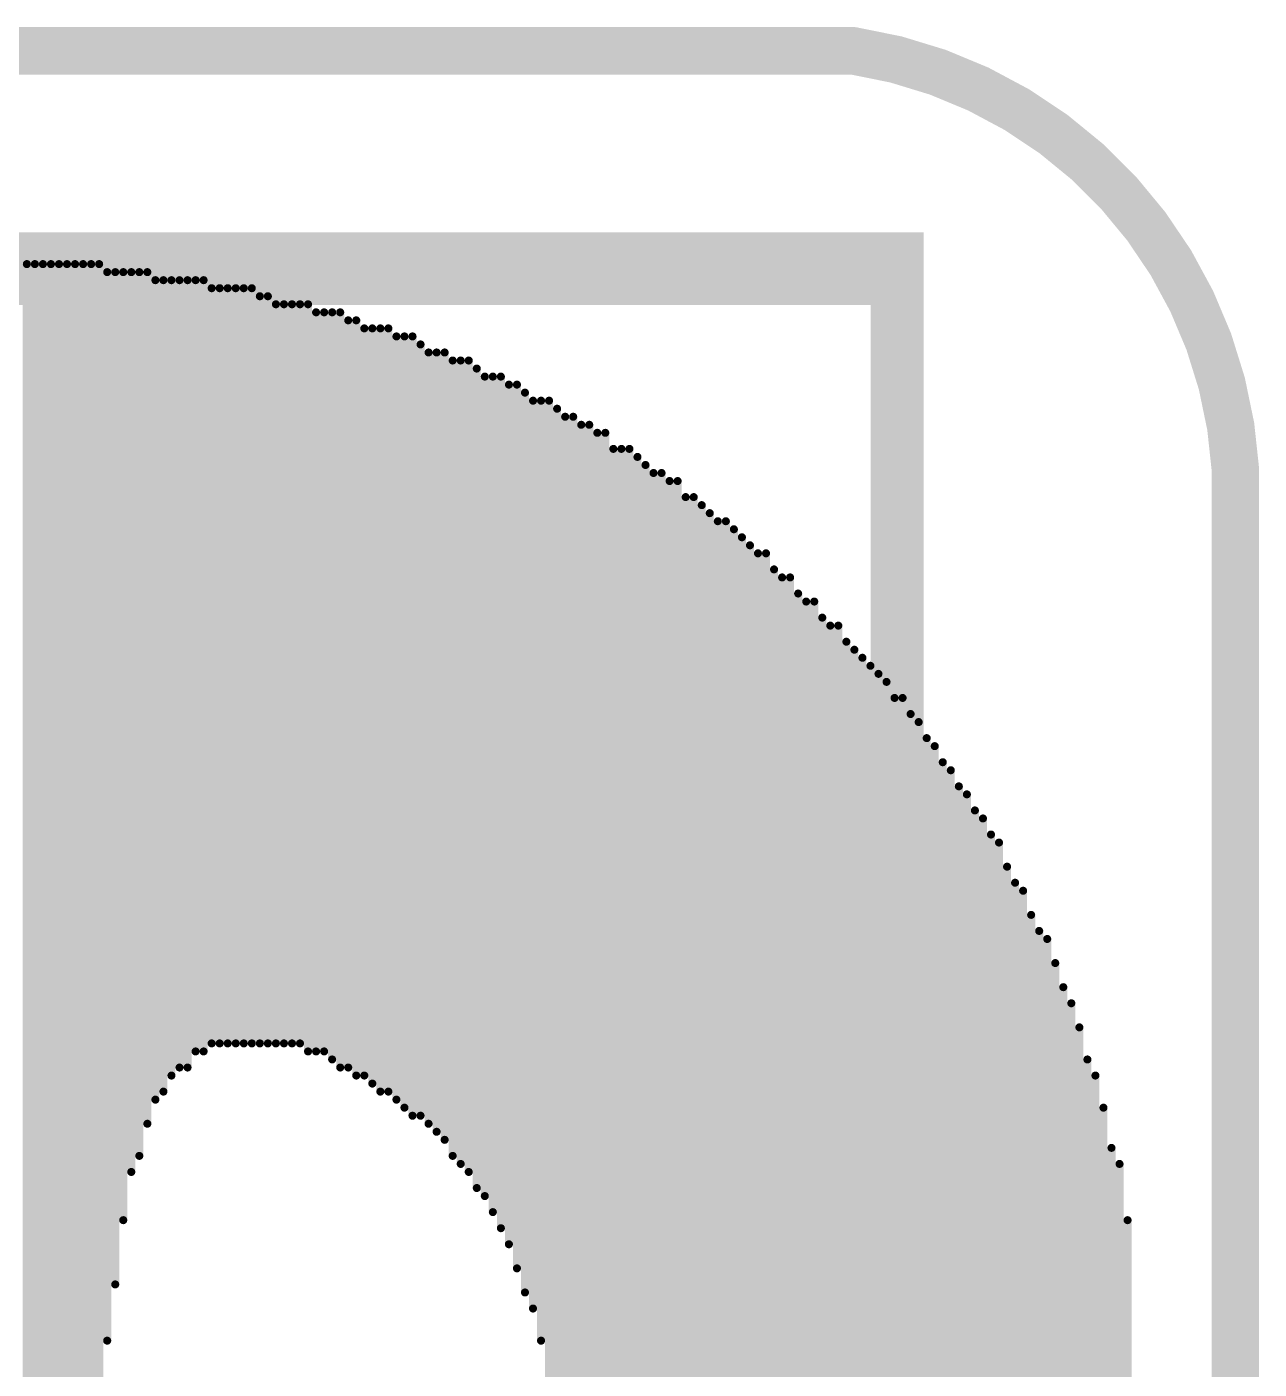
# Model space of a CAD drawing. Extents: x -9 to 9.6, y 3 to 43.5.
# Drawn here: x 5.721 to 9.617, y 39.032 to 43.276 of the extents above; entities that cross this region are included whole.
import ezdxf

# ---------------------------------------------------------------- set-up
doc = ezdxf.new("R2010")
doc.units = 0
for name, color, linetype in [('2D_LINE_29', 253, 'CONTINUOUS'), ('BOARD_OUTLINE_00', 254, 'CONTINUOUS'), ('PART_TOP_2DLINE_01', 254, 'CONTINUOUS')]:
    doc.layers.add(name, color=color, linetype=linetype)

# ---------------------------------------------------------------- blocks, each defined once
blk = doc.blocks.new('SMOOTH_0$15')
at = {"const_width": 0.075}
blk.add_lwpolyline([(-0.0375, 0, 1), (0.0375, 0, 1)], format="xyb", close=True, dxfattribs=at)
blk = doc.blocks.new('BOARD_447')
at = {"layer": 'BOARD_OUTLINE_00', "const_width": 0.15}
blk.add_lwpolyline([(14.2204, 5.3531, -0.396938), (13.1414, 4.1611), (-3.2566, 4.1611, -0.396433), (-4.2436, 5.0121), (-4.2436, 41.7971, -0.395928), (-2.681, 43.1831), (13.012, 43.183, -0.354119), (14.221, 41.858)], format="xyb", close=True, dxfattribs=at)
at = {"layer": 'BOARD_OUTLINE_00'}
for p in [(13.012, 43.183), (14.221, 41.858)]:
    blk.add_blockref('SMOOTH_0$15', p, dxfattribs=at)
blk = doc.blocks.new('SMOOTH_0$0254')
at = {"const_width": 0.0127}
blk.add_lwpolyline([(-0.00635, 0, 1), (0.00635, 0, 1)], format="xyb", close=True, dxfattribs=at)
blk = doc.blocks.new('DRAWING_25')
at = {"layer": '2D_LINE_29', "const_width": 0.0254}
blk.add_lwpolyline([(0, 0), (0, 2.4384)], dxfattribs=at)
at = {"layer": '2D_LINE_29'}
for p in [(0, 2.4384), (0, 0)]:
    blk.add_blockref('SMOOTH_0$0254', p, dxfattribs=at)
blk = doc.blocks.new('DRAWING_27')
at = {"layer": '2D_LINE_29', "const_width": 0.0254}
blk.add_lwpolyline([(0, 0), (0, 2.413)], dxfattribs=at)
at = {"layer": '2D_LINE_29'}
for p in [(0, 2.413), (0, 0)]:
    blk.add_blockref('SMOOTH_0$0254', p, dxfattribs=at)
blk = doc.blocks.new('DRAWING_29')
at = {"layer": '2D_LINE_29', "const_width": 0.0254}
blk.add_lwpolyline([(0, 0), (0, 2.413)], dxfattribs=at)
at = {"layer": '2D_LINE_29'}
for p in [(0, 2.413), (0, 0)]:
    blk.add_blockref('SMOOTH_0$0254', p, dxfattribs=at)
blk = doc.blocks.new('DRAWING_31')
at = {"layer": '2D_LINE_29', "const_width": 0.0254}
blk.add_lwpolyline([(0, 0), (0, 2.413)], dxfattribs=at)
at = {"layer": '2D_LINE_29'}
for p in [(0, 2.413), (0, 0)]:
    blk.add_blockref('SMOOTH_0$0254', p, dxfattribs=at)
blk = doc.blocks.new('DRAWING_33')
at = {"layer": '2D_LINE_29', "const_width": 0.0254}
blk.add_lwpolyline([(0, 0), (0, 2.3876)], dxfattribs=at)
at = {"layer": '2D_LINE_29'}
for p in [(0, 2.3876), (0, 0)]:
    blk.add_blockref('SMOOTH_0$0254', p, dxfattribs=at)
blk = doc.blocks.new('DRAWING_35')
at = {"layer": '2D_LINE_29', "const_width": 0.0254}
blk.add_lwpolyline([(0, 0), (0, 2.3622)], dxfattribs=at)
at = {"layer": '2D_LINE_29'}
for p in [(0, 2.3622), (0, 0)]:
    blk.add_blockref('SMOOTH_0$0254', p, dxfattribs=at)
blk = doc.blocks.new('DRAWING_37')
at = {"layer": '2D_LINE_29', "const_width": 0.0254}
blk.add_lwpolyline([(0, 0), (0, 2.3876)], dxfattribs=at)
at = {"layer": '2D_LINE_29'}
for p in [(0, 2.3876), (0, 0)]:
    blk.add_blockref('SMOOTH_0$0254', p, dxfattribs=at)
blk = doc.blocks.new('DRAWING_39')
at = {"layer": '2D_LINE_29', "const_width": 0.0254}
blk.add_lwpolyline([(0, 0), (0, 2.3622)], dxfattribs=at)
at = {"layer": '2D_LINE_29'}
for p in [(0, 2.3622), (0, 0)]:
    blk.add_blockref('SMOOTH_0$0254', p, dxfattribs=at)
blk = doc.blocks.new('DRAWING_41')
at = {"layer": '2D_LINE_29', "const_width": 0.0254}
blk.add_lwpolyline([(0, 0), (0, 2.3876)], dxfattribs=at)
at = {"layer": '2D_LINE_29'}
for p in [(0, 2.3876), (0, 0)]:
    blk.add_blockref('SMOOTH_0$0254', p, dxfattribs=at)
blk = doc.blocks.new('DRAWING_43')
at = {"layer": '2D_LINE_29', "const_width": 0.0254}
blk.add_lwpolyline([(0, 0), (0, 2.3622)], dxfattribs=at)
at = {"layer": '2D_LINE_29'}
for p in [(0, 2.3622), (0, 0)]:
    blk.add_blockref('SMOOTH_0$0254', p, dxfattribs=at)
blk = doc.blocks.new('DRAWING_45')
at = {"layer": '2D_LINE_29', "const_width": 0.0254}
blk.add_lwpolyline([(0, 0), (0, 2.3368)], dxfattribs=at)
at = {"layer": '2D_LINE_29'}
for p in [(0, 2.3368), (0, 0)]:
    blk.add_blockref('SMOOTH_0$0254', p, dxfattribs=at)
blk = doc.blocks.new('DRAWING_47')
at = {"layer": '2D_LINE_29', "const_width": 0.0254}
blk.add_lwpolyline([(0, 0), (0, 2.3368)], dxfattribs=at)
at = {"layer": '2D_LINE_29'}
for p in [(0, 2.3368), (0, 0)]:
    blk.add_blockref('SMOOTH_0$0254', p, dxfattribs=at)
blk = doc.blocks.new('DRAWING_49')
at = {"layer": '2D_LINE_29', "const_width": 0.0254}
blk.add_lwpolyline([(0, 0), (0, 2.3622)], dxfattribs=at)
at = {"layer": '2D_LINE_29'}
for p in [(0, 2.3622), (0, 0)]:
    blk.add_blockref('SMOOTH_0$0254', p, dxfattribs=at)
blk = doc.blocks.new('DRAWING_51')
at = {"layer": '2D_LINE_29', "const_width": 0.0254}
blk.add_lwpolyline([(0, 0), (0, 2.3368)], dxfattribs=at)
at = {"layer": '2D_LINE_29'}
for p in [(0, 2.3368), (0, 0)]:
    blk.add_blockref('SMOOTH_0$0254', p, dxfattribs=at)
blk = doc.blocks.new('DRAWING_53')
at = {"layer": '2D_LINE_29', "const_width": 0.0254}
blk.add_lwpolyline([(0, 0), (0, 2.3368)], dxfattribs=at)
at = {"layer": '2D_LINE_29'}
for p in [(0, 2.3368), (0, 0)]:
    blk.add_blockref('SMOOTH_0$0254', p, dxfattribs=at)
blk = doc.blocks.new('DRAWING_55')
at = {"layer": '2D_LINE_29', "const_width": 0.0254}
blk.add_lwpolyline([(0, 0), (0, 2.3368)], dxfattribs=at)
at = {"layer": '2D_LINE_29'}
for p in [(0, 2.3368), (0, 0)]:
    blk.add_blockref('SMOOTH_0$0254', p, dxfattribs=at)
blk = doc.blocks.new('DRAWING_57')
at = {"layer": '2D_LINE_29', "const_width": 0.0254}
blk.add_lwpolyline([(0, 0), (0, 2.3368)], dxfattribs=at)
at = {"layer": '2D_LINE_29'}
for p in [(0, 2.3368), (0, 0)]:
    blk.add_blockref('SMOOTH_0$0254', p, dxfattribs=at)
blk = doc.blocks.new('DRAWING_59')
at = {"layer": '2D_LINE_29', "const_width": 0.0254}
blk.add_lwpolyline([(0, 0), (0, 2.3622)], dxfattribs=at)
at = {"layer": '2D_LINE_29'}
for p in [(0, 2.3622), (0, 0)]:
    blk.add_blockref('SMOOTH_0$0254', p, dxfattribs=at)
blk = doc.blocks.new('DRAWING_61')
at = {"layer": '2D_LINE_29', "const_width": 0.0254}
blk.add_lwpolyline([(0, 0), (0, 2.3622)], dxfattribs=at)
at = {"layer": '2D_LINE_29'}
for p in [(0, 2.3622), (0, 0)]:
    blk.add_blockref('SMOOTH_0$0254', p, dxfattribs=at)
blk = doc.blocks.new('DRAWING_63')
at = {"layer": '2D_LINE_29', "const_width": 0.0254}
blk.add_lwpolyline([(0, 0), (0, 2.3876)], dxfattribs=at)
at = {"layer": '2D_LINE_29'}
for p in [(0, 2.3876), (0, 0)]:
    blk.add_blockref('SMOOTH_0$0254', p, dxfattribs=at)
blk = doc.blocks.new('DRAWING_65')
at = {"layer": '2D_LINE_29', "const_width": 0.0254}
blk.add_lwpolyline([(0, 0), (0, 2.3876)], dxfattribs=at)
at = {"layer": '2D_LINE_29'}
for p in [(0, 2.3876), (0, 0)]:
    blk.add_blockref('SMOOTH_0$0254', p, dxfattribs=at)
blk = doc.blocks.new('DRAWING_67')
at = {"layer": '2D_LINE_29', "const_width": 0.0254}
blk.add_lwpolyline([(0, 0), (0, 2.3876)], dxfattribs=at)
at = {"layer": '2D_LINE_29'}
for p in [(0, 2.3876), (0, 0)]:
    blk.add_blockref('SMOOTH_0$0254', p, dxfattribs=at)
blk = doc.blocks.new('DRAWING_69')
at = {"layer": '2D_LINE_29', "const_width": 0.0254}
blk.add_lwpolyline([(0, 0), (0, 2.3876)], dxfattribs=at)
at = {"layer": '2D_LINE_29'}
for p in [(0, 2.3876), (0, 0)]:
    blk.add_blockref('SMOOTH_0$0254', p, dxfattribs=at)
blk = doc.blocks.new('DRAWING_71')
at = {"layer": '2D_LINE_29', "const_width": 0.0254}
blk.add_lwpolyline([(0, 0), (0, 2.3876)], dxfattribs=at)
at = {"layer": '2D_LINE_29'}
for p in [(0, 2.3876), (0, 0)]:
    blk.add_blockref('SMOOTH_0$0254', p, dxfattribs=at)
blk = doc.blocks.new('DRAWING_73')
at = {"layer": '2D_LINE_29', "const_width": 0.0254}
blk.add_lwpolyline([(0, 0), (0, 2.3876)], dxfattribs=at)
at = {"layer": '2D_LINE_29'}
for p in [(0, 2.3876), (0, 0)]:
    blk.add_blockref('SMOOTH_0$0254', p, dxfattribs=at)
blk = doc.blocks.new('DRAWING_75')
at = {"layer": '2D_LINE_29', "const_width": 0.0254}
blk.add_lwpolyline([(0, 0), (0, 2.4384)], dxfattribs=at)
at = {"layer": '2D_LINE_29'}
for p in [(0, 2.4384), (0, 0)]:
    blk.add_blockref('SMOOTH_0$0254', p, dxfattribs=at)
blk = doc.blocks.new('DRAWING_77')
at = {"layer": '2D_LINE_29', "const_width": 0.0254}
blk.add_lwpolyline([(0, 0), (0, 2.4384)], dxfattribs=at)
at = {"layer": '2D_LINE_29'}
for p in [(0, 2.4384), (0, 0)]:
    blk.add_blockref('SMOOTH_0$0254', p, dxfattribs=at)
blk = doc.blocks.new('DRAWING_79')
at = {"layer": '2D_LINE_29', "const_width": 0.0254}
blk.add_lwpolyline([(0, 0), (0, 2.4892)], dxfattribs=at)
at = {"layer": '2D_LINE_29'}
for p in [(0, 2.4892), (0, 0)]:
    blk.add_blockref('SMOOTH_0$0254', p, dxfattribs=at)
blk = doc.blocks.new('DRAWING_81')
at = {"layer": '2D_LINE_29', "const_width": 0.0254}
blk.add_lwpolyline([(0, 0), (0, 2.4892)], dxfattribs=at)
at = {"layer": '2D_LINE_29'}
for p in [(0, 2.4892), (0, 0)]:
    blk.add_blockref('SMOOTH_0$0254', p, dxfattribs=at)
blk = doc.blocks.new('DRAWING_83')
at = {"layer": '2D_LINE_29', "const_width": 0.0254}
blk.add_lwpolyline([(0, 0), (0, 2.5146)], dxfattribs=at)
at = {"layer": '2D_LINE_29'}
for p in [(0, 2.5146), (0, 0)]:
    blk.add_blockref('SMOOTH_0$0254', p, dxfattribs=at)
blk = doc.blocks.new('DRAWING_85')
at = {"layer": '2D_LINE_29', "const_width": 0.0254}
blk.add_lwpolyline([(0, 0), (0, 2.5654)], dxfattribs=at)
at = {"layer": '2D_LINE_29'}
for p in [(0, 2.5654), (0, 0)]:
    blk.add_blockref('SMOOTH_0$0254', p, dxfattribs=at)
blk = doc.blocks.new('DRAWING_87')
at = {"layer": '2D_LINE_29', "const_width": 0.0254}
blk.add_lwpolyline([(0, 0), (0, 2.5908)], dxfattribs=at)
at = {"layer": '2D_LINE_29'}
for p in [(0, 2.5908), (0, 0)]:
    blk.add_blockref('SMOOTH_0$0254', p, dxfattribs=at)
blk = doc.blocks.new('DRAWING_89')
at = {"layer": '2D_LINE_29', "const_width": 0.0254}
blk.add_lwpolyline([(0, 0), (0, 2.6924)], dxfattribs=at)
at = {"layer": '2D_LINE_29'}
for p in [(0, 2.6924), (0, 0)]:
    blk.add_blockref('SMOOTH_0$0254', p, dxfattribs=at)
blk = doc.blocks.new('DRAWING_91')
at = {"layer": '2D_LINE_29', "const_width": 0.0254}
blk.add_lwpolyline([(0, 0), (0, 2.794)], dxfattribs=at)
at = {"layer": '2D_LINE_29'}
for p in [(0, 2.794), (0, 0)]:
    blk.add_blockref('SMOOTH_0$0254', p, dxfattribs=at)
blk = doc.blocks.new('DRAWING_93')
at = {"layer": '2D_LINE_29', "const_width": 0.0254}
blk.add_lwpolyline([(0, 0), (0, 2.8448)], dxfattribs=at)
at = {"layer": '2D_LINE_29'}
for p in [(0, 2.8448), (0, 0)]:
    blk.add_blockref('SMOOTH_0$0254', p, dxfattribs=at)
blk = doc.blocks.new('DRAWING_95')
at = {"layer": '2D_LINE_29', "const_width": 0.0254}
blk.add_lwpolyline([(0, 0), (0, 2.9972)], dxfattribs=at)
at = {"layer": '2D_LINE_29'}
for p in [(0, 2.9972), (0, 0)]:
    blk.add_blockref('SMOOTH_0$0254', p, dxfattribs=at)
blk = doc.blocks.new('DRAWING_97')
at = {"layer": '2D_LINE_29', "const_width": 0.0254}
blk.add_lwpolyline([(0, 0), (0, 3.2004)], dxfattribs=at)
at = {"layer": '2D_LINE_29'}
for p in [(0, 3.2004), (0, 0)]:
    blk.add_blockref('SMOOTH_0$0254', p, dxfattribs=at)
blk = doc.blocks.new('DRAWING_99')
at = {"layer": '2D_LINE_29', "const_width": 0.0254}
blk.add_lwpolyline([(0, 0), (0, 3.3782)], dxfattribs=at)
at = {"layer": '2D_LINE_29'}
for p in [(0, 3.3782), (0, 0)]:
    blk.add_blockref('SMOOTH_0$0254', p, dxfattribs=at)
blk = doc.blocks.new('DRAWING_100')
at = {"layer": '2D_LINE_29', "const_width": 0.0254}
blk.add_lwpolyline([(0, 0), (0, 7.1882)], dxfattribs=at)
at = {"layer": '2D_LINE_29'}
blk.add_blockref('SMOOTH_0$0254', (0, 7.1882), dxfattribs=at)
blk = doc.blocks.new('DRAWING_101')
at = {"layer": '2D_LINE_29', "const_width": 0.0254}
blk.add_lwpolyline([(0, 0), (0, 7.1882)], dxfattribs=at)
at = {"layer": '2D_LINE_29'}
blk.add_blockref('SMOOTH_0$0254', (0, 7.1882), dxfattribs=at)
blk = doc.blocks.new('DRAWING_102')
at = {"layer": '2D_LINE_29', "const_width": 0.0254}
blk.add_lwpolyline([(0, 0), (0, 7.1882)], dxfattribs=at)
at = {"layer": '2D_LINE_29'}
blk.add_blockref('SMOOTH_0$0254', (0, 7.1882), dxfattribs=at)
blk = doc.blocks.new('DRAWING_103')
at = {"layer": '2D_LINE_29', "const_width": 0.0254}
blk.add_lwpolyline([(0, 0), (0, 7.1882)], dxfattribs=at)
at = {"layer": '2D_LINE_29'}
blk.add_blockref('SMOOTH_0$0254', (0, 7.1882), dxfattribs=at)
blk = doc.blocks.new('DRAWING_104')
at = {"layer": '2D_LINE_29', "const_width": 0.0254}
blk.add_lwpolyline([(0, 0), (0, 7.1882)], dxfattribs=at)
at = {"layer": '2D_LINE_29'}
blk.add_blockref('SMOOTH_0$0254', (0, 7.1882), dxfattribs=at)
blk = doc.blocks.new('DRAWING_105')
at = {"layer": '2D_LINE_29', "const_width": 0.0254}
blk.add_lwpolyline([(0, 0), (0, 7.1882)], dxfattribs=at)
at = {"layer": '2D_LINE_29'}
blk.add_blockref('SMOOTH_0$0254', (0, 7.1882), dxfattribs=at)
blk = doc.blocks.new('DRAWING_106')
at = {"layer": '2D_LINE_29', "const_width": 0.0254}
blk.add_lwpolyline([(0, 0), (0, 7.1882)], dxfattribs=at)
at = {"layer": '2D_LINE_29'}
blk.add_blockref('SMOOTH_0$0254', (0, 7.1882), dxfattribs=at)
blk = doc.blocks.new('DRAWING_107')
at = {"layer": '2D_LINE_29', "const_width": 0.0254}
blk.add_lwpolyline([(0, 0), (0, 7.1882)], dxfattribs=at)
at = {"layer": '2D_LINE_29'}
blk.add_blockref('SMOOTH_0$0254', (0, 7.1882), dxfattribs=at)
blk = doc.blocks.new('DRAWING_108')
at = {"layer": '2D_LINE_29', "const_width": 0.0254}
blk.add_lwpolyline([(0, 0), (0, 7.1882)], dxfattribs=at)
at = {"layer": '2D_LINE_29'}
blk.add_blockref('SMOOTH_0$0254', (0, 7.1882), dxfattribs=at)
blk = doc.blocks.new('DRAWING_109')
at = {"layer": '2D_LINE_29', "const_width": 0.0254}
blk.add_lwpolyline([(0, 0), (0, 7.1882)], dxfattribs=at)
at = {"layer": '2D_LINE_29'}
blk.add_blockref('SMOOTH_0$0254', (0, 7.1882), dxfattribs=at)
blk = doc.blocks.new('DRAWING_293')
at = {"layer": '2D_LINE_29', "const_width": 0.0254}
blk.add_lwpolyline([(0, 0), (0, 4.445)], dxfattribs=at)
at = {"layer": '2D_LINE_29'}
blk.add_blockref('SMOOTH_0$0254', (0, 4.445), dxfattribs=at)
blk = doc.blocks.new('DRAWING_294')
at = {"layer": '2D_LINE_29', "const_width": 0.0254}
blk.add_lwpolyline([(0, 0), (0, 4.4704)], dxfattribs=at)
at = {"layer": '2D_LINE_29'}
blk.add_blockref('SMOOTH_0$0254', (0, 4.4704), dxfattribs=at)
blk = doc.blocks.new('DRAWING_295')
at = {"layer": '2D_LINE_29', "const_width": 0.0254}
blk.add_lwpolyline([(0, 0), (0, 4.5466)], dxfattribs=at)
at = {"layer": '2D_LINE_29'}
blk.add_blockref('SMOOTH_0$0254', (0, 4.5466), dxfattribs=at)
blk = doc.blocks.new('DRAWING_296')
at = {"layer": '2D_LINE_29', "const_width": 0.0254}
blk.add_lwpolyline([(0, 0), (0, 4.6228)], dxfattribs=at)
at = {"layer": '2D_LINE_29'}
blk.add_blockref('SMOOTH_0$0254', (0, 4.6228), dxfattribs=at)
blk = doc.blocks.new('DRAWING_297')
at = {"layer": '2D_LINE_29', "const_width": 0.0254}
blk.add_lwpolyline([(0, 0), (0, 4.6482)], dxfattribs=at)
at = {"layer": '2D_LINE_29'}
blk.add_blockref('SMOOTH_0$0254', (0, 4.6482), dxfattribs=at)
blk = doc.blocks.new('DRAWING_298')
at = {"layer": '2D_LINE_29', "const_width": 0.0254}
blk.add_lwpolyline([(0, 0), (0, 4.7244)], dxfattribs=at)
at = {"layer": '2D_LINE_29'}
blk.add_blockref('SMOOTH_0$0254', (0, 4.7244), dxfattribs=at)
blk = doc.blocks.new('DRAWING_299')
at = {"layer": '2D_LINE_29', "const_width": 0.0254}
blk.add_lwpolyline([(0, 0), (0, 4.7498)], dxfattribs=at)
at = {"layer": '2D_LINE_29'}
blk.add_blockref('SMOOTH_0$0254', (0, 4.7498), dxfattribs=at)
blk = doc.blocks.new('DRAWING_300')
at = {"layer": '2D_LINE_29', "const_width": 0.0254}
blk.add_lwpolyline([(0, 0), (0, 4.826)], dxfattribs=at)
at = {"layer": '2D_LINE_29'}
blk.add_blockref('SMOOTH_0$0254', (0, 4.826), dxfattribs=at)
blk = doc.blocks.new('DRAWING_301')
at = {"layer": '2D_LINE_29', "const_width": 0.0254}
blk.add_lwpolyline([(0, 0), (0, 4.9022)], dxfattribs=at)
at = {"layer": '2D_LINE_29'}
blk.add_blockref('SMOOTH_0$0254', (0, 4.9022), dxfattribs=at)
blk = doc.blocks.new('DRAWING_302')
at = {"layer": '2D_LINE_29', "const_width": 0.0254}
blk.add_lwpolyline([(0, 0), (0, 4.9276)], dxfattribs=at)
at = {"layer": '2D_LINE_29'}
blk.add_blockref('SMOOTH_0$0254', (0, 4.9276), dxfattribs=at)
blk = doc.blocks.new('DRAWING_303')
at = {"layer": '2D_LINE_29', "const_width": 0.0254}
blk.add_lwpolyline([(0, 0), (0, 4.9784)], dxfattribs=at)
at = {"layer": '2D_LINE_29'}
blk.add_blockref('SMOOTH_0$0254', (0, 4.9784), dxfattribs=at)
blk = doc.blocks.new('DRAWING_304')
at = {"layer": '2D_LINE_29', "const_width": 0.0254}
blk.add_lwpolyline([(0, 0), (0, 5.0546)], dxfattribs=at)
at = {"layer": '2D_LINE_29'}
blk.add_blockref('SMOOTH_0$0254', (0, 5.0546), dxfattribs=at)
blk = doc.blocks.new('DRAWING_305')
at = {"layer": '2D_LINE_29', "const_width": 0.0254}
blk.add_lwpolyline([(0, 0), (0, 5.08)], dxfattribs=at)
at = {"layer": '2D_LINE_29'}
blk.add_blockref('SMOOTH_0$0254', (0, 5.08), dxfattribs=at)
blk = doc.blocks.new('DRAWING_306')
at = {"layer": '2D_LINE_29', "const_width": 0.0254}
blk.add_lwpolyline([(0, 0), (0, 5.1308)], dxfattribs=at)
at = {"layer": '2D_LINE_29'}
blk.add_blockref('SMOOTH_0$0254', (0, 5.1308), dxfattribs=at)
blk = doc.blocks.new('DRAWING_307')
at = {"layer": '2D_LINE_29', "const_width": 0.0254}
blk.add_lwpolyline([(0, 0), (0, 5.207)], dxfattribs=at)
at = {"layer": '2D_LINE_29'}
blk.add_blockref('SMOOTH_0$0254', (0, 5.207), dxfattribs=at)
blk = doc.blocks.new('DRAWING_308')
at = {"layer": '2D_LINE_29', "const_width": 0.0254}
blk.add_lwpolyline([(0, 0), (0, 5.2324)], dxfattribs=at)
at = {"layer": '2D_LINE_29'}
blk.add_blockref('SMOOTH_0$0254', (0, 5.2324), dxfattribs=at)
blk = doc.blocks.new('DRAWING_309')
at = {"layer": '2D_LINE_29', "const_width": 0.0254}
blk.add_lwpolyline([(0, 0), (0, 5.2832)], dxfattribs=at)
at = {"layer": '2D_LINE_29'}
blk.add_blockref('SMOOTH_0$0254', (0, 5.2832), dxfattribs=at)
blk = doc.blocks.new('DRAWING_310')
at = {"layer": '2D_LINE_29', "const_width": 0.0254}
blk.add_lwpolyline([(0, 0), (0, 5.3594)], dxfattribs=at)
at = {"layer": '2D_LINE_29'}
blk.add_blockref('SMOOTH_0$0254', (0, 5.3594), dxfattribs=at)
blk = doc.blocks.new('DRAWING_311')
at = {"layer": '2D_LINE_29', "const_width": 0.0254}
blk.add_lwpolyline([(0, 0), (0, 5.3594)], dxfattribs=at)
at = {"layer": '2D_LINE_29'}
blk.add_blockref('SMOOTH_0$0254', (0, 5.3594), dxfattribs=at)
blk = doc.blocks.new('DRAWING_312')
at = {"layer": '2D_LINE_29', "const_width": 0.0254}
blk.add_lwpolyline([(0, 0), (0, 5.4102)], dxfattribs=at)
at = {"layer": '2D_LINE_29'}
blk.add_blockref('SMOOTH_0$0254', (0, 5.4102), dxfattribs=at)
blk = doc.blocks.new('DRAWING_313')
at = {"layer": '2D_LINE_29', "const_width": 0.0254}
blk.add_lwpolyline([(0, 0), (0, 5.4864)], dxfattribs=at)
at = {"layer": '2D_LINE_29'}
blk.add_blockref('SMOOTH_0$0254', (0, 5.4864), dxfattribs=at)
blk = doc.blocks.new('DRAWING_314')
at = {"layer": '2D_LINE_29', "const_width": 0.0254}
blk.add_lwpolyline([(0, 0), (0, 5.5118)], dxfattribs=at)
at = {"layer": '2D_LINE_29'}
blk.add_blockref('SMOOTH_0$0254', (0, 5.5118), dxfattribs=at)
blk = doc.blocks.new('DRAWING_315')
at = {"layer": '2D_LINE_29', "const_width": 0.0254}
blk.add_lwpolyline([(0, 0), (0, 5.5626)], dxfattribs=at)
at = {"layer": '2D_LINE_29'}
blk.add_blockref('SMOOTH_0$0254', (0, 5.5626), dxfattribs=at)
blk = doc.blocks.new('DRAWING_316')
at = {"layer": '2D_LINE_29', "const_width": 0.0254}
blk.add_lwpolyline([(0, 0), (0, 5.588)], dxfattribs=at)
at = {"layer": '2D_LINE_29'}
blk.add_blockref('SMOOTH_0$0254', (0, 5.588), dxfattribs=at)
blk = doc.blocks.new('DRAWING_317')
at = {"layer": '2D_LINE_29', "const_width": 0.0254}
blk.add_lwpolyline([(0, 0), (0, 5.6388)], dxfattribs=at)
at = {"layer": '2D_LINE_29'}
blk.add_blockref('SMOOTH_0$0254', (0, 5.6388), dxfattribs=at)
blk = doc.blocks.new('DRAWING_318')
at = {"layer": '2D_LINE_29', "const_width": 0.0254}
blk.add_lwpolyline([(0, 0), (0, 5.6642)], dxfattribs=at)
at = {"layer": '2D_LINE_29'}
blk.add_blockref('SMOOTH_0$0254', (0, 5.6642), dxfattribs=at)
blk = doc.blocks.new('DRAWING_319')
at = {"layer": '2D_LINE_29', "const_width": 0.0254}
blk.add_lwpolyline([(0, 0), (0, 5.715)], dxfattribs=at)
at = {"layer": '2D_LINE_29'}
blk.add_blockref('SMOOTH_0$0254', (0, 5.715), dxfattribs=at)
blk = doc.blocks.new('DRAWING_320')
at = {"layer": '2D_LINE_29', "const_width": 0.0254}
blk.add_lwpolyline([(0, 0), (0, 5.7404)], dxfattribs=at)
at = {"layer": '2D_LINE_29'}
blk.add_blockref('SMOOTH_0$0254', (0, 5.7404), dxfattribs=at)
blk = doc.blocks.new('DRAWING_321')
at = {"layer": '2D_LINE_29', "const_width": 0.0254}
blk.add_lwpolyline([(0, 0), (0, 5.8166)], dxfattribs=at)
at = {"layer": '2D_LINE_29'}
blk.add_blockref('SMOOTH_0$0254', (0, 5.8166), dxfattribs=at)
blk = doc.blocks.new('DRAWING_322')
at = {"layer": '2D_LINE_29', "const_width": 0.0254}
blk.add_lwpolyline([(0, 0), (0, 5.842)], dxfattribs=at)
at = {"layer": '2D_LINE_29'}
blk.add_blockref('SMOOTH_0$0254', (0, 5.842), dxfattribs=at)
blk = doc.blocks.new('DRAWING_323')
at = {"layer": '2D_LINE_29', "const_width": 0.0254}
blk.add_lwpolyline([(0, 0), (0, 5.8674)], dxfattribs=at)
at = {"layer": '2D_LINE_29'}
blk.add_blockref('SMOOTH_0$0254', (0, 5.8674), dxfattribs=at)
blk = doc.blocks.new('DRAWING_324')
at = {"layer": '2D_LINE_29', "const_width": 0.0254}
blk.add_lwpolyline([(0, 0), (0, 5.8928)], dxfattribs=at)
at = {"layer": '2D_LINE_29'}
blk.add_blockref('SMOOTH_0$0254', (0, 5.8928), dxfattribs=at)
blk = doc.blocks.new('DRAWING_325')
at = {"layer": '2D_LINE_29', "const_width": 0.0254}
blk.add_lwpolyline([(0, 0), (0, 5.9436)], dxfattribs=at)
at = {"layer": '2D_LINE_29'}
blk.add_blockref('SMOOTH_0$0254', (0, 5.9436), dxfattribs=at)
blk = doc.blocks.new('DRAWING_326')
at = {"layer": '2D_LINE_29', "const_width": 0.0254}
blk.add_lwpolyline([(0, 0), (0, 5.969)], dxfattribs=at)
at = {"layer": '2D_LINE_29'}
blk.add_blockref('SMOOTH_0$0254', (0, 5.969), dxfattribs=at)
blk = doc.blocks.new('DRAWING_327')
at = {"layer": '2D_LINE_29', "const_width": 0.0254}
blk.add_lwpolyline([(0, 0), (0, 6.0198)], dxfattribs=at)
at = {"layer": '2D_LINE_29'}
blk.add_blockref('SMOOTH_0$0254', (0, 6.0198), dxfattribs=at)
blk = doc.blocks.new('DRAWING_328')
at = {"layer": '2D_LINE_29', "const_width": 0.0254}
blk.add_lwpolyline([(0, 0), (0, 6.0452)], dxfattribs=at)
at = {"layer": '2D_LINE_29'}
blk.add_blockref('SMOOTH_0$0254', (0, 6.0452), dxfattribs=at)
blk = doc.blocks.new('DRAWING_329')
at = {"layer": '2D_LINE_29', "const_width": 0.0254}
blk.add_lwpolyline([(0, 0), (0, 6.0452)], dxfattribs=at)
at = {"layer": '2D_LINE_29'}
blk.add_blockref('SMOOTH_0$0254', (0, 6.0452), dxfattribs=at)
blk = doc.blocks.new('DRAWING_330')
at = {"layer": '2D_LINE_29', "const_width": 0.0254}
blk.add_lwpolyline([(0, 0), (0, 6.1214)], dxfattribs=at)
at = {"layer": '2D_LINE_29'}
blk.add_blockref('SMOOTH_0$0254', (0, 6.1214), dxfattribs=at)
blk = doc.blocks.new('DRAWING_331')
at = {"layer": '2D_LINE_29', "const_width": 0.0254}
blk.add_lwpolyline([(0, 0), (0, 6.1468)], dxfattribs=at)
at = {"layer": '2D_LINE_29'}
blk.add_blockref('SMOOTH_0$0254', (0, 6.1468), dxfattribs=at)
blk = doc.blocks.new('DRAWING_332')
at = {"layer": '2D_LINE_29', "const_width": 0.0254}
blk.add_lwpolyline([(0, 0), (0, 6.1722)], dxfattribs=at)
at = {"layer": '2D_LINE_29'}
blk.add_blockref('SMOOTH_0$0254', (0, 6.1722), dxfattribs=at)
blk = doc.blocks.new('DRAWING_333')
at = {"layer": '2D_LINE_29', "const_width": 0.0254}
blk.add_lwpolyline([(0, 0), (0, 6.1976)], dxfattribs=at)
at = {"layer": '2D_LINE_29'}
blk.add_blockref('SMOOTH_0$0254', (0, 6.1976), dxfattribs=at)
blk = doc.blocks.new('DRAWING_334')
at = {"layer": '2D_LINE_29', "const_width": 0.0254}
blk.add_lwpolyline([(0, 0), (0, 6.2484)], dxfattribs=at)
at = {"layer": '2D_LINE_29'}
blk.add_blockref('SMOOTH_0$0254', (0, 6.2484), dxfattribs=at)
blk = doc.blocks.new('DRAWING_335')
at = {"layer": '2D_LINE_29', "const_width": 0.0254}
blk.add_lwpolyline([(0, 0), (0, 6.2484)], dxfattribs=at)
at = {"layer": '2D_LINE_29'}
blk.add_blockref('SMOOTH_0$0254', (0, 6.2484), dxfattribs=at)
blk = doc.blocks.new('DRAWING_336')
at = {"layer": '2D_LINE_29', "const_width": 0.0254}
blk.add_lwpolyline([(0, 0), (0, 6.2738)], dxfattribs=at)
at = {"layer": '2D_LINE_29'}
blk.add_blockref('SMOOTH_0$0254', (0, 6.2738), dxfattribs=at)
blk = doc.blocks.new('DRAWING_337')
at = {"layer": '2D_LINE_29', "const_width": 0.0254}
blk.add_lwpolyline([(0, 0), (0, 6.3246)], dxfattribs=at)
at = {"layer": '2D_LINE_29'}
blk.add_blockref('SMOOTH_0$0254', (0, 6.3246), dxfattribs=at)
blk = doc.blocks.new('DRAWING_339')
at = {"layer": '2D_LINE_29', "const_width": 0.0254}
blk.add_lwpolyline([(0, 0), (0, 2.9718)], dxfattribs=at)
at = {"layer": '2D_LINE_29'}
for p in [(0, 2.9718), (0, 0)]:
    blk.add_blockref('SMOOTH_0$0254', p, dxfattribs=at)
blk = doc.blocks.new('DRAWING_341')
at = {"layer": '2D_LINE_29', "const_width": 0.0254}
blk.add_lwpolyline([(0, 0), (0, 2.8702)], dxfattribs=at)
at = {"layer": '2D_LINE_29'}
for p in [(0, 2.8702), (0, 0)]:
    blk.add_blockref('SMOOTH_0$0254', p, dxfattribs=at)
blk = doc.blocks.new('DRAWING_343')
at = {"layer": '2D_LINE_29', "const_width": 0.0254}
blk.add_lwpolyline([(0, 0), (0, 2.8448)], dxfattribs=at)
at = {"layer": '2D_LINE_29'}
for p in [(0, 2.8448), (0, 0)]:
    blk.add_blockref('SMOOTH_0$0254', p, dxfattribs=at)
blk = doc.blocks.new('DRAWING_345')
at = {"layer": '2D_LINE_29', "const_width": 0.0254}
blk.add_lwpolyline([(0, 0), (0, 2.794)], dxfattribs=at)
at = {"layer": '2D_LINE_29'}
for p in [(0, 2.794), (0, 0)]:
    blk.add_blockref('SMOOTH_0$0254', p, dxfattribs=at)
blk = doc.blocks.new('DRAWING_347')
at = {"layer": '2D_LINE_29', "const_width": 0.0254}
blk.add_lwpolyline([(0, 0), (0, 2.7178)], dxfattribs=at)
at = {"layer": '2D_LINE_29'}
for p in [(0, 2.7178), (0, 0)]:
    blk.add_blockref('SMOOTH_0$0254', p, dxfattribs=at)
blk = doc.blocks.new('DRAWING_349')
at = {"layer": '2D_LINE_29', "const_width": 0.0254}
blk.add_lwpolyline([(0, 0), (0, 2.6924)], dxfattribs=at)
at = {"layer": '2D_LINE_29'}
for p in [(0, 2.6924), (0, 0)]:
    blk.add_blockref('SMOOTH_0$0254', p, dxfattribs=at)
blk = doc.blocks.new('DRAWING_351')
at = {"layer": '2D_LINE_29', "const_width": 0.0254}
blk.add_lwpolyline([(0, 0), (0, 2.6416)], dxfattribs=at)
at = {"layer": '2D_LINE_29'}
for p in [(0, 2.6416), (0, 0)]:
    blk.add_blockref('SMOOTH_0$0254', p, dxfattribs=at)
blk = doc.blocks.new('DRAWING_353')
at = {"layer": '2D_LINE_29', "const_width": 0.0254}
blk.add_lwpolyline([(0, 0), (0, 2.5908)], dxfattribs=at)
at = {"layer": '2D_LINE_29'}
for p in [(0, 2.5908), (0, 0)]:
    blk.add_blockref('SMOOTH_0$0254', p, dxfattribs=at)
blk = doc.blocks.new('DRAWING_355')
at = {"layer": '2D_LINE_29', "const_width": 0.0254}
blk.add_lwpolyline([(0, 0), (0, 2.5908)], dxfattribs=at)
at = {"layer": '2D_LINE_29'}
for p in [(0, 2.5908), (0, 0)]:
    blk.add_blockref('SMOOTH_0$0254', p, dxfattribs=at)
blk = doc.blocks.new('DRAWING_357')
at = {"layer": '2D_LINE_29', "const_width": 0.0254}
blk.add_lwpolyline([(0, 0), (0, 2.5654)], dxfattribs=at)
at = {"layer": '2D_LINE_29'}
for p in [(0, 2.5654), (0, 0)]:
    blk.add_blockref('SMOOTH_0$0254', p, dxfattribs=at)
blk = doc.blocks.new('DRAWING_359')
at = {"layer": '2D_LINE_29', "const_width": 0.0254}
blk.add_lwpolyline([(0, 0), (0, 2.54)], dxfattribs=at)
at = {"layer": '2D_LINE_29'}
for p in [(0, 2.54), (0, 0)]:
    blk.add_blockref('SMOOTH_0$0254', p, dxfattribs=at)
blk = doc.blocks.new('DRAWING_361')
at = {"layer": '2D_LINE_29', "const_width": 0.0254}
blk.add_lwpolyline([(0, 0), (0, 2.5146)], dxfattribs=at)
at = {"layer": '2D_LINE_29'}
for p in [(0, 2.5146), (0, 0)]:
    blk.add_blockref('SMOOTH_0$0254', p, dxfattribs=at)
blk = doc.blocks.new('DRAWING_363')
at = {"layer": '2D_LINE_29', "const_width": 0.0254}
blk.add_lwpolyline([(0, 0), (0, 2.4892)], dxfattribs=at)
at = {"layer": '2D_LINE_29'}
for p in [(0, 2.4892), (0, 0)]:
    blk.add_blockref('SMOOTH_0$0254', p, dxfattribs=at)
blk = doc.blocks.new('DRAWING_365')
at = {"layer": '2D_LINE_29', "const_width": 0.0254}
blk.add_lwpolyline([(0, 0), (0, 2.4638)], dxfattribs=at)
at = {"layer": '2D_LINE_29'}
for p in [(0, 2.4638), (0, 0)]:
    blk.add_blockref('SMOOTH_0$0254', p, dxfattribs=at)
blk = doc.blocks.new('DRAWING_367')
at = {"layer": '2D_LINE_29', "const_width": 0.0254}
blk.add_lwpolyline([(0, 0), (0, 2.4384)], dxfattribs=at)
at = {"layer": '2D_LINE_29'}
for p in [(0, 2.4384), (0, 0)]:
    blk.add_blockref('SMOOTH_0$0254', p, dxfattribs=at)
blk = doc.blocks.new('DRAWING_369')
at = {"layer": '2D_LINE_29', "const_width": 0.0254}
blk.add_lwpolyline([(0, 0), (0, 2.4384)], dxfattribs=at)
at = {"layer": '2D_LINE_29'}
for p in [(0, 2.4384), (0, 0)]:
    blk.add_blockref('SMOOTH_0$0254', p, dxfattribs=at)
blk = doc.blocks.new('DRAWING_371')
at = {"layer": '2D_LINE_29', "const_width": 0.0254}
blk.add_lwpolyline([(0, 0), (0, 2.4638)], dxfattribs=at)
at = {"layer": '2D_LINE_29'}
for p in [(0, 2.4638), (0, 0)]:
    blk.add_blockref('SMOOTH_0$0254', p, dxfattribs=at)
blk = doc.blocks.new('DRAWING_374')
at = {"layer": '2D_LINE_29', "const_width": 0.0254}
blk.add_lwpolyline([(0, 0), (0, 1.1684)], dxfattribs=at)
at = {"layer": '2D_LINE_29'}
for p in [(0, 1.1684), (0, 0)]:
    blk.add_blockref('SMOOTH_0$0254', p, dxfattribs=at)
blk = doc.blocks.new('DRAWING_375')
at = {"layer": '2D_LINE_29', "const_width": 0.0254}
blk.add_lwpolyline([(0, 0), (0, 1.4986)], dxfattribs=at)
at = {"layer": '2D_LINE_29'}
for p in [(0, 1.4986), (0, 0)]:
    blk.add_blockref('SMOOTH_0$0254', p, dxfattribs=at)
blk = doc.blocks.new('DRAWING_376')
at = {"layer": '2D_LINE_29', "const_width": 0.0254}
blk.add_lwpolyline([(0, 0), (0, 1.6256)], dxfattribs=at)
at = {"layer": '2D_LINE_29'}
for p in [(0, 1.6256), (0, 0)]:
    blk.add_blockref('SMOOTH_0$0254', p, dxfattribs=at)
blk = doc.blocks.new('DRAWING_377')
at = {"layer": '2D_LINE_29', "const_width": 0.0254}
blk.add_lwpolyline([(0, 0), (0, 1.8796)], dxfattribs=at)
at = {"layer": '2D_LINE_29'}
for p in [(0, 1.8796), (0, 0)]:
    blk.add_blockref('SMOOTH_0$0254', p, dxfattribs=at)
blk = doc.blocks.new('DRAWING_378')
at = {"layer": '2D_LINE_29', "const_width": 0.0254}
blk.add_lwpolyline([(0, 0), (0, 2.0828)], dxfattribs=at)
at = {"layer": '2D_LINE_29'}
for p in [(0, 2.0828), (0, 0)]:
    blk.add_blockref('SMOOTH_0$0254', p, dxfattribs=at)
blk = doc.blocks.new('DRAWING_379')
at = {"layer": '2D_LINE_29', "const_width": 0.0254}
blk.add_lwpolyline([(0, 0), (0, 2.1844)], dxfattribs=at)
at = {"layer": '2D_LINE_29'}
for p in [(0, 2.1844), (0, 0)]:
    blk.add_blockref('SMOOTH_0$0254', p, dxfattribs=at)
blk = doc.blocks.new('DRAWING_380')
at = {"layer": '2D_LINE_29', "const_width": 0.0254}
blk.add_lwpolyline([(0, 0), (0, 2.3622)], dxfattribs=at)
at = {"layer": '2D_LINE_29'}
for p in [(0, 2.3622), (0, 0)]:
    blk.add_blockref('SMOOTH_0$0254', p, dxfattribs=at)
blk = doc.blocks.new('DRAWING_381')
at = {"layer": '2D_LINE_29', "const_width": 0.0254}
blk.add_lwpolyline([(0, 0), (0, 2.5146)], dxfattribs=at)
at = {"layer": '2D_LINE_29'}
for p in [(0, 2.5146), (0, 0)]:
    blk.add_blockref('SMOOTH_0$0254', p, dxfattribs=at)
blk = doc.blocks.new('DRAWING_382')
at = {"layer": '2D_LINE_29', "const_width": 0.0254}
blk.add_lwpolyline([(0, 0), (0, 2.6162)], dxfattribs=at)
at = {"layer": '2D_LINE_29'}
for p in [(0, 2.6162), (0, 0)]:
    blk.add_blockref('SMOOTH_0$0254', p, dxfattribs=at)
blk = doc.blocks.new('DRAWING_383')
at = {"layer": '2D_LINE_29', "const_width": 0.0254}
blk.add_lwpolyline([(0, 0), (0, 2.7686)], dxfattribs=at)
at = {"layer": '2D_LINE_29'}
for p in [(0, 2.7686), (0, 0)]:
    blk.add_blockref('SMOOTH_0$0254', p, dxfattribs=at)
blk = doc.blocks.new('DRAWING_384')
at = {"layer": '2D_LINE_29', "const_width": 0.0254}
blk.add_lwpolyline([(0, 0), (0, 2.921)], dxfattribs=at)
at = {"layer": '2D_LINE_29'}
for p in [(0, 2.921), (0, 0)]:
    blk.add_blockref('SMOOTH_0$0254', p, dxfattribs=at)
blk = doc.blocks.new('DRAWING_385')
at = {"layer": '2D_LINE_29', "const_width": 0.0254}
blk.add_lwpolyline([(0, 0), (0, 2.9718)], dxfattribs=at)
at = {"layer": '2D_LINE_29'}
for p in [(0, 2.9718), (0, 0)]:
    blk.add_blockref('SMOOTH_0$0254', p, dxfattribs=at)
blk = doc.blocks.new('DRAWING_386')
at = {"layer": '2D_LINE_29', "const_width": 0.0254}
blk.add_lwpolyline([(0, 0), (0, 3.0988)], dxfattribs=at)
at = {"layer": '2D_LINE_29'}
for p in [(0, 3.0988), (0, 0)]:
    blk.add_blockref('SMOOTH_0$0254', p, dxfattribs=at)
blk = doc.blocks.new('DRAWING_387')
at = {"layer": '2D_LINE_29', "const_width": 0.0254}
blk.add_lwpolyline([(0, 0), (0, 3.2258)], dxfattribs=at)
at = {"layer": '2D_LINE_29'}
for p in [(0, 3.2258), (0, 0)]:
    blk.add_blockref('SMOOTH_0$0254', p, dxfattribs=at)
blk = doc.blocks.new('DRAWING_388')
at = {"layer": '2D_LINE_29', "const_width": 0.0254}
blk.add_lwpolyline([(0, 0), (0, 3.2766)], dxfattribs=at)
at = {"layer": '2D_LINE_29'}
for p in [(0, 3.2766), (0, 0)]:
    blk.add_blockref('SMOOTH_0$0254', p, dxfattribs=at)
blk = doc.blocks.new('DRAWING_389')
at = {"layer": '2D_LINE_29', "const_width": 0.0254}
blk.add_lwpolyline([(0, 0), (0, 3.4036)], dxfattribs=at)
at = {"layer": '2D_LINE_29'}
for p in [(0, 3.4036), (0, 0)]:
    blk.add_blockref('SMOOTH_0$0254', p, dxfattribs=at)
blk = doc.blocks.new('DRAWING_390')
at = {"layer": '2D_LINE_29', "const_width": 0.0254}
blk.add_lwpolyline([(0, 0), (0, 3.5306)], dxfattribs=at)
at = {"layer": '2D_LINE_29'}
for p in [(0, 3.5306), (0, 0)]:
    blk.add_blockref('SMOOTH_0$0254', p, dxfattribs=at)
blk = doc.blocks.new('DRAWING_391')
at = {"layer": '2D_LINE_29', "const_width": 0.0254}
blk.add_lwpolyline([(0, 0), (0, 3.5814)], dxfattribs=at)
at = {"layer": '2D_LINE_29'}
for p in [(0, 3.5814), (0, 0)]:
    blk.add_blockref('SMOOTH_0$0254', p, dxfattribs=at)
blk = doc.blocks.new('DRAWING_392')
at = {"layer": '2D_LINE_29', "const_width": 0.0254}
blk.add_lwpolyline([(0, 0), (0, 3.683)], dxfattribs=at)
at = {"layer": '2D_LINE_29'}
for p in [(0, 3.683), (0, 0)]:
    blk.add_blockref('SMOOTH_0$0254', p, dxfattribs=at)
blk = doc.blocks.new('DRAWING_393')
at = {"layer": '2D_LINE_29', "const_width": 0.0254}
blk.add_lwpolyline([(0, 0), (0, 3.7592)], dxfattribs=at)
at = {"layer": '2D_LINE_29'}
for p in [(0, 3.7592), (0, 0)]:
    blk.add_blockref('SMOOTH_0$0254', p, dxfattribs=at)
blk = doc.blocks.new('DRAWING_394')
at = {"layer": '2D_LINE_29', "const_width": 0.0254}
blk.add_lwpolyline([(0, 0), (0, 3.8354)], dxfattribs=at)
at = {"layer": '2D_LINE_29'}
for p in [(0, 3.8354), (0, 0)]:
    blk.add_blockref('SMOOTH_0$0254', p, dxfattribs=at)
blk = doc.blocks.new('DRAWING_395')
at = {"layer": '2D_LINE_29', "const_width": 0.0254}
blk.add_lwpolyline([(0, 0), (0, 3.9116)], dxfattribs=at)
at = {"layer": '2D_LINE_29'}
for p in [(0, 3.9116), (0, 0)]:
    blk.add_blockref('SMOOTH_0$0254', p, dxfattribs=at)
blk = doc.blocks.new('DRAWING_396')
at = {"layer": '2D_LINE_29', "const_width": 0.0254}
blk.add_lwpolyline([(0, 0), (0, 4.0132)], dxfattribs=at)
at = {"layer": '2D_LINE_29'}
for p in [(0, 4.0132), (0, 0)]:
    blk.add_blockref('SMOOTH_0$0254', p, dxfattribs=at)
blk = doc.blocks.new('DRAWING_397')
at = {"layer": '2D_LINE_29', "const_width": 0.0254}
blk.add_lwpolyline([(0, 0), (0, 4.0386)], dxfattribs=at)
at = {"layer": '2D_LINE_29'}
for p in [(0, 4.0386), (0, 0)]:
    blk.add_blockref('SMOOTH_0$0254', p, dxfattribs=at)
blk = doc.blocks.new('DRAWING_398')
at = {"layer": '2D_LINE_29', "const_width": 0.0254}
blk.add_lwpolyline([(0, 0), (0, 4.1402)], dxfattribs=at)
at = {"layer": '2D_LINE_29'}
for p in [(0, 4.1402), (0, 0)]:
    blk.add_blockref('SMOOTH_0$0254', p, dxfattribs=at)
blk = doc.blocks.new('DRAWING_399')
at = {"layer": '2D_LINE_29', "const_width": 0.0254}
blk.add_lwpolyline([(0, 0), (0, 4.2164)], dxfattribs=at)
at = {"layer": '2D_LINE_29'}
for p in [(0, 4.2164), (0, 0)]:
    blk.add_blockref('SMOOTH_0$0254', p, dxfattribs=at)
blk = doc.blocks.new('DRAWING_400')
at = {"layer": '2D_LINE_29', "const_width": 0.0254}
blk.add_lwpolyline([(0, 0), (0, 4.2926)], dxfattribs=at)
at = {"layer": '2D_LINE_29'}
blk.add_blockref('SMOOTH_0$0254', (0, 4.2926), dxfattribs=at)
blk = doc.blocks.new('DRAWING_401')
at = {"layer": '2D_LINE_29', "const_width": 0.0254}
blk.add_lwpolyline([(0, 0), (0, 4.3434)], dxfattribs=at)
at = {"layer": '2D_LINE_29'}
blk.add_blockref('SMOOTH_0$0254', (0, 4.3434), dxfattribs=at)
blk = doc.blocks.new('SMOOTH_0$1524')
at = {"const_width": 0.0762}
blk.add_lwpolyline([(-0.0381, 0, 1), (0.0381, 0, 1)], format="xyb", close=True, dxfattribs=at)
blk = doc.blocks.new('PART_BODY_TOP_20')
at = {"layer": 'PART_TOP_2DLINE_01', "const_width": 0.1524}
blk.add_lwpolyline([(-6.55, 15.28), (-6.55, 20.05), (7.48, 20.05), (7.48, 12.666)], dxfattribs=at)
blk.add_lwpolyline([(2.065, 19.973), (7.465, 19.973), (7.465, 13.473), (2.065, 13.473)], close=True, dxfattribs=at)
at = {"layer": 'PART_TOP_2DLINE_01'}
for p in [(7.48, 20.05), (7.465, 19.973)]:
    blk.add_blockref('SMOOTH_0$1524', p, dxfattribs=at)
blk = doc.blocks.new('SYM_TOP_17')
blk.add_blockref('PART_BODY_TOP_20', (0, 0))
blk = doc.blocks.new('PART_TOP_4')
blk.add_blockref('SYM_TOP_17', (0, 0))

msp = doc.modelspace()

# ---------------------------------------------------------------- block references
for name, p in [('PART_TOP_4', (1, 22.5)), ('BOARD_447', (-4.679, 0.017)), ('DRAWING_109', (5.7212, 35.3374)), ('DRAWING_108', (5.7466, 35.3374)), ('DRAWING_107', (5.772, 35.3374)), ('DRAWING_106', (5.7974, 35.3374)), ('DRAWING_105', (5.8228, 35.3374)), ('DRAWING_104', (5.8482, 35.3374)), ('DRAWING_103', (5.8736, 35.3374)), ('DRAWING_102', (5.899, 35.3374)), ('DRAWING_101', (5.9244, 35.3374)), ('DRAWING_100', (5.9498, 35.3374)), ('DRAWING_99', (5.9752, 39.122)), ('DRAWING_97', (6.0006, 39.2998)), ('DRAWING_95', (6.026, 39.503)), ('DRAWING_93', (6.0514, 39.6554)), ('DRAWING_91', (6.0768, 39.7062)), ('DRAWING_89', (6.1022, 39.8078)), ('DRAWING_87', (6.1276, 39.884)), ('DRAWING_85', (6.153, 39.9094)), ('DRAWING_83', (6.1784, 39.9602)), ('DRAWING_81', (6.2038, 39.9856)), ('DRAWING_79', (6.2292, 39.9856)), ('DRAWING_77', (6.2546, 40.0364)), ('DRAWING_75', (6.28, 40.0364)), ('DRAWING_73', (6.3054, 40.0618)), ('DRAWING_71', (6.3308, 40.0618)), ('DRAWING_69', (6.3562, 40.0618)), ('DRAWING_67', (6.3816, 40.0618)), ('DRAWING_65', (6.407, 40.0618)), ('DRAWING_63', (6.4324, 40.0618)), ('DRAWING_61', (6.4578, 40.0618)), ('DRAWING_59', (6.4832, 40.0618)), ('DRAWING_57', (6.5086, 40.0618)), ('DRAWING_55', (6.534, 40.0618)), ('DRAWING_53', (6.5594, 40.0618)), ('DRAWING_51', (6.5848, 40.0618)), ('DRAWING_49', (6.6102, 40.0364)), ('DRAWING_47', (6.6356, 40.0364)), ('DRAWING_45', (6.661, 40.0364)), ('DRAWING_43', (6.6864, 40.011)), ('DRAWING_41', (6.7118, 39.9856)), ('DRAWING_39', (6.7372, 39.9856)), ('DRAWING_37', (6.7626, 39.9602)), ('DRAWING_35', (6.788, 39.9602)), ('DRAWING_33', (6.8134, 39.9348)), ('DRAWING_31', (6.8388, 39.9094)), ('DRAWING_29', (6.8642, 39.9094)), ('DRAWING_27', (6.8896, 39.884)), ('DRAWING_25', (6.915, 39.8586)), ('DRAWING_371', (6.9404, 39.8332)), ('DRAWING_369', (6.9658, 39.8332)), ('DRAWING_367', (6.9912, 39.8078)), ('DRAWING_365', (7.0166, 39.7824)), ('DRAWING_363', (7.042, 39.757)), ('DRAWING_361', (7.0674, 39.7062)), ('DRAWING_359', (7.0928, 39.6808)), ('DRAWING_357', (7.1182, 39.6554)), ('DRAWING_355', (7.1436, 39.6046)), ('DRAWING_353', (7.169, 39.5792)), ('DRAWING_351', (7.1944, 39.5284)), ('DRAWING_349', (7.2198, 39.4776)), ('DRAWING_347', (7.2452, 39.4268)), ('DRAWING_345', (7.2706, 39.3506)), ('DRAWING_343', (7.296, 39.2744)), ('DRAWING_341', (7.3214, 39.2236)), ('DRAWING_339', (7.3468, 39.122)), ('DRAWING_337', (7.3722, 35.7692)), ('DRAWING_336', (7.3976, 35.7946)), ('DRAWING_335', (7.423, 35.7946)), ('DRAWING_334', (7.4484, 35.7946)), ('DRAWING_333', (7.4738, 35.82)), ('DRAWING_332', (7.4992, 35.8454)), ('DRAWING_331', (7.5246, 35.8454)), ('DRAWING_330', (7.55, 35.8708)), ('DRAWING_329', (7.5754, 35.8962)), ('DRAWING_328', (7.6008, 35.8962)), ('DRAWING_327', (7.6262, 35.9216)), ('DRAWING_326', (7.6516, 35.947)), ('DRAWING_325', (7.677, 35.947)), ('DRAWING_324', (7.7024, 35.9724)), ('DRAWING_323', (7.7278, 35.9978)), ('DRAWING_322', (7.7532, 35.9978)), ('DRAWING_321', (7.7786, 36.0232)), ('DRAWING_320', (7.804, 36.0486)), ('DRAWING_319', (7.8294, 36.074)), ('DRAWING_318', (7.8548, 36.0994)), ('DRAWING_317', (7.8802, 36.0994)), ('DRAWING_316', (7.9056, 36.1248)), ('DRAWING_315', (7.931, 36.1502)), ('DRAWING_314', (7.9564, 36.1756)), ('DRAWING_313', (7.9818, 36.1756)), ('DRAWING_312', (8.0072, 36.2264)), ('DRAWING_311', (8.0326, 36.2518)), ('DRAWING_310', (8.058, 36.2518)), ('DRAWING_309', (8.0834, 36.2772)), ('DRAWING_308', (8.1088, 36.3026)), ('DRAWING_307', (8.1342, 36.328)), ('DRAWING_306', (8.1596, 36.3534)), ('DRAWING_305', (8.185, 36.3788)), ('DRAWING_304', (8.2104, 36.4042)), ('DRAWING_303', (8.2358, 36.4296)), ('DRAWING_302', (8.2612, 36.455)), ('DRAWING_301', (8.2866, 36.4804)), ('DRAWING_300', (8.312, 36.5058)), ('DRAWING_299', (8.3374, 36.5566)), ('DRAWING_298', (8.3628, 36.5566)), ('DRAWING_297', (8.3882, 36.6074)), ('DRAWING_296', (8.4136, 36.6074)), ('DRAWING_295', (8.439, 36.6582)), ('DRAWING_294', (8.4644, 36.6836)), ('DRAWING_293', (8.4898, 36.709)), ('DRAWING_401', (8.5152, 36.7598)), ('DRAWING_400', (8.5406, 36.7852)), ('DRAWING_399', (8.566, 36.8106)), ('DRAWING_398', (8.5914, 36.8614)), ('DRAWING_397', (8.6168, 36.9122)), ('DRAWING_396', (8.6422, 36.9122)), ('DRAWING_395', (8.6676, 36.963)), ('DRAWING_394', (8.693, 37.0138)), ('DRAWING_393', (8.7184, 37.0392)), ('DRAWING_392', (8.7438, 37.09)), ('DRAWING_391', (8.7692, 37.1408)), ('DRAWING_390', (8.7946, 37.1662)), ('DRAWING_389', (8.82, 37.217)), ('DRAWING_388', (8.8454, 37.2932)), ('DRAWING_387', (8.8708, 37.3186)), ('DRAWING_386', (8.8962, 37.3694)), ('DRAWING_385', (8.9216, 37.4456)), ('DRAWING_384', (8.947, 37.471)), ('DRAWING_383', (8.9724, 37.5472)), ('DRAWING_382', (8.9978, 37.6234)), ('DRAWING_381', (9.0232, 37.6742)), ('DRAWING_380', (9.0486, 37.7504)), ('DRAWING_379', (9.074, 37.8266)), ('DRAWING_378', (9.0994, 37.8774)), ('DRAWING_377', (9.1248, 37.979)), ('DRAWING_376', (9.1502, 38.106)), ('DRAWING_375', (9.1756, 38.1822)), ('DRAWING_374', (9.201, 38.3346))]:
    msp.add_blockref(name, p)

doc.saveas('drawing.dxf')
